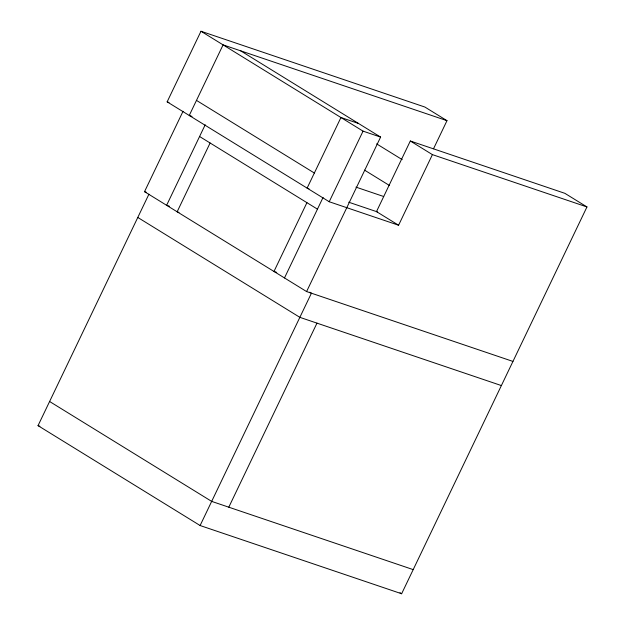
<?xml version="1.0" encoding="UTF-8"?>
<svg xmlns="http://www.w3.org/2000/svg" width="625" height="625" viewBox="0 0 625 625"><rect width="100%" height="100%" fill="white"/><g stroke="black" fill="none" stroke-linecap="round" stroke-linejoin="round"><path stroke-width="0.94" d="M148.938 194.172L38.039 425.641L200.109 525.531L401.633 593.75L586.961 206.938L432.414 154.625L398.586 225.227L329.219 201.742L167.148 101.852L200.977 31.25L424.891 107.047L446.992 120.672L433.531 148.758M512.945 361.422L306.594 291.57L144.523 191.68L183.039 111.297M205.203 124.773L166.625 205.297L169.391 206.234M210.109 142.992L177.148 211.789L178.992 212.406M306.93 202.664L273.969 271.461L276.734 272.398M284.492 277.945L323.078 197.422M329.219 201.742L363.047 131.141L380.609 137.086L306.594 291.57M200.109 525.531L311.422 293.203L309.758 292.18M228.797 507.188L316.984 323.133M586.961 206.938L564.859 193.32L410.313 141L376.492 211.602L398.586 225.227M446.992 120.672L223.078 44.875L189.25 115.477L192.023 116.414M358.508 123.461L340.945 117.516L307.117 188.125L308.969 188.75M167.148 101.852L169 102.477M355.945 187.117L383.672 196.5M348.711 202.203L377.367 211.898M144.523 191.68L146.367 192.305M501.375 385.562L299.859 317.344L137.789 217.453M38.039 425.641L39.891 426.266M413.195 569.609L211.672 501.391L49.609 401.5M410.313 141L432.414 154.625M240.641 50.813L380.609 137.086M200.977 31.25L363.047 131.141M376.625 143.867L402.219 159.641M364.523 170.117L389.289 185.383M196.477 100.391L314.352 173.031M199.586 136.508L317.453 209.156M399.969 592.727L401.633 593.75"/></g></svg>
